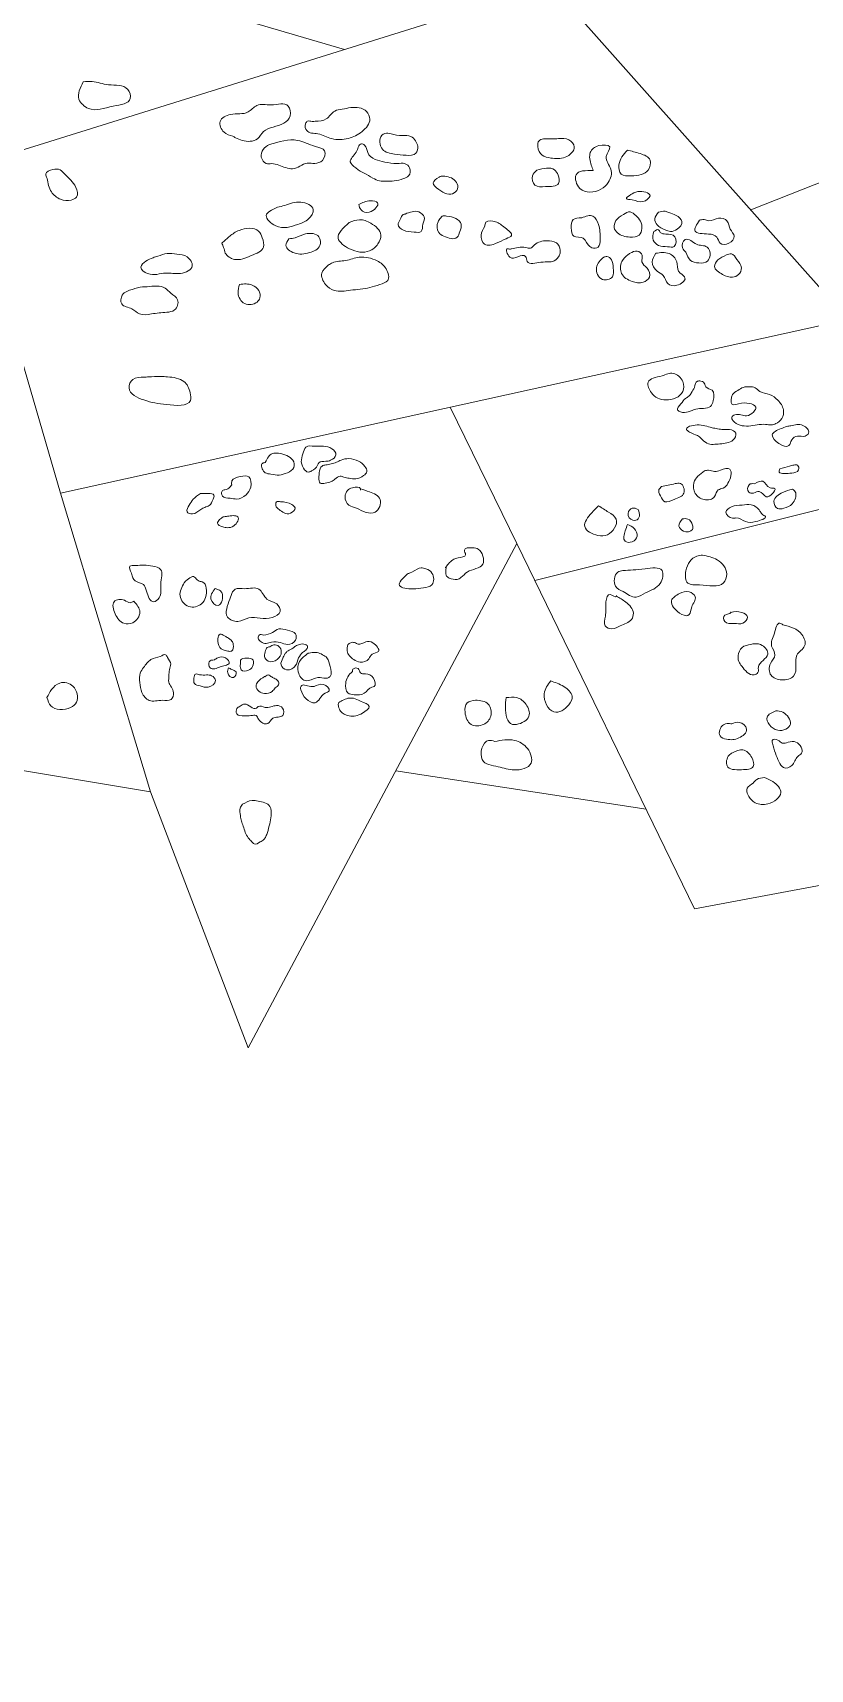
# Model space of a CAD drawing. Header units: metres. Extents: x -438 to -108, y 54494 to 54569.
# Drawn here: x -310.649 to -308.301, y 54512.361 to 54517.303 of the extents above; entities that cross this region are included whole.
import ezdxf

# ---------------------------------------------------------------- set-up
doc = ezdxf.new("R2010")
doc.units = ezdxf.units.M
doc.header["$MEASUREMENT"] = 0
doc.layers.add('text2', color=240, linetype='Continuous', lineweight=9)
picture_1 = doc.add_image_def('image3.jpeg', size_in_pixel=(1536, 1024))

msp = doc.modelspace()

# ---------------------------------------------------------------- linework, layer by layer
at = {"layer": 'text2'}
for points in [[(-311.07623, 54517.65441), (-309.70783, 54517.25267)], [(-310.84982, 54516.89566), (-309.08512, 54517.44735), (-308.18655, 54516.43701), (-310.56503, 54515.91252), (-310.81822, 54516.77935)], [(-308.48072, 54516.76777), (-307.33852, 54517.21896), (-307.61131, 54516.02857)], [(-311.2835, 54516.62601), (-312.93319, 54516.08107), (-312.89568, 54515.44399), (-310.29349, 54515.01032), (-310.56503, 54515.91252)], [(-309.18715, 54515.76031), (-308.65049, 54514.65681), (-306.03573, 54515.14596), (-306.566, 54516.28974), (-309.13275, 54515.64844)], [(-310.29349, 54515.01032), (-309.99827, 54514.23756), (-309.18715, 54515.76031), (-309.38821, 54516.17202)], [(-309.55259, 54515.07426), (-308.79685, 54514.95776)]]:
    msp.add_lwpolyline(points, dxfattribs=at)
for points in [[(-310.49637, 54517.15515), (-310.50942, 54517.10224), (-310.48103, 54517.07463), (-310.40582, 54517.08153), (-310.35441, 54517.10454), (-310.36208, 54517.13215), (-310.4204, 54517.14595), (-310.46952, 54517.15592), (-310.49637, 54517.15515)], [(-310.04532, 54516.9904), (-310.07143, 54517.00294), (-310.08304, 54517.03542), (-310.05228, 54517.05629), (-309.99889, 54517.06383), (-309.97219, 54517.08355), (-309.92925, 54517.08529), (-309.8776, 54517.08181), (-309.8718, 54517.05223), (-309.92287, 54517.01802), (-309.95188, 54517.00468), (-309.97045, 54516.98264), (-310.0163, 54516.978), (-310.03661, 54516.98612), (-310.04532, 54516.9904)], [(-309.79577, 54517.036), (-309.76269, 54517.04295), (-309.73716, 54517.06673), (-309.71453, 54517.07253), (-309.66346, 54517.07659), (-309.64082, 54517.06499), (-309.63096, 54517.04237), (-309.65475, 54517.00468), (-309.69596, 54516.9838), (-309.74644, 54516.98322), (-309.78823, 54516.99772), (-309.82189, 54517.00758), (-309.82537, 54517.02846), (-309.81899, 54517.036), (-309.80564, 54517.03542), (-309.79577, 54517.036)], [(-309.93447, 54516.96524), (-309.84916, 54516.978), (-309.79635, 54516.96003), (-309.76792, 54516.94611), (-309.7743, 54516.91769), (-309.79693, 54516.90841), (-309.82015, 54516.90899), (-309.86425, 54516.89217), (-309.88514, 54516.89565), (-309.92751, 54516.90783), (-309.94376, 54516.90841), (-309.95885, 54516.92697), (-309.95362, 54516.95075), (-309.93447, 54516.96524)], [(-309.66647, 54516.958), (-309.67238, 54516.94214), (-309.69011, 54516.91299), (-309.67386, 54516.89528), (-309.66352, 54516.88716), (-309.64839, 54516.87905), (-309.62254, 54516.86429), (-309.60187, 54516.85543), (-309.58267, 54516.8547), (-309.55756, 54516.85543), (-309.52987, 54516.86244), (-309.514, 54516.87056), (-309.51104, 54516.89528), (-309.52433, 54516.90746), (-309.54944, 54516.90819), (-309.58599, 54516.91262), (-309.61553, 54516.92074), (-309.63768, 54516.94103), (-309.64691, 54516.9639), (-309.65651, 54516.96796), (-309.66647, 54516.958)], [(-309.56642, 54516.99785), (-309.53356, 54516.99231), (-309.50698, 54516.98973), (-309.49369, 54516.97682), (-309.48667, 54516.96058), (-309.49184, 54516.93955), (-309.52175, 54516.93291), (-309.55719, 54516.9366), (-309.59301, 54516.95099), (-309.60113, 54516.97313), (-309.59448, 54516.99342), (-309.58599, 54516.99858), (-309.56642, 54516.99785)], [(-309.1071, 54516.98283), (-309.06112, 54516.98343), (-309.03027, 54516.9798), (-309.01394, 54516.95865), (-309.04116, 54516.92721), (-309.08472, 54516.92479), (-309.11133, 54516.93386), (-309.12404, 54516.95925), (-309.12041, 54516.97678), (-309.1071, 54516.98283)], [(-308.95647, 54516.88671), (-309.0085, 54516.87402), (-308.997, 54516.83291), (-308.93349, 54516.83049), (-308.91111, 54516.85105), (-308.90324, 54516.89094), (-308.91715, 54516.92903), (-308.90687, 54516.95804), (-308.93954, 54516.96227), (-308.96555, 54516.94112), (-308.96252, 54516.90303), (-308.95647, 54516.88671)], [(-308.85364, 54516.94837), (-308.87904, 54516.90424), (-308.87239, 54516.87644), (-308.84154, 54516.87099), (-308.79073, 54516.88853), (-308.78528, 54516.91875), (-308.81492, 54516.93809), (-308.85364, 54516.94837)], [(-310.60564, 54516.86304), (-310.5927, 54516.82256), (-310.56514, 54516.80007), (-310.53251, 54516.79783), (-310.51676, 54516.80682), (-310.51844, 54516.83605), (-310.55276, 54516.87653), (-310.56626, 54516.8889), (-310.58876, 54516.89002), (-310.60958, 54516.87653), (-310.60564, 54516.86304)], [(-309.42195, 54516.86681), (-309.44027, 54516.84968), (-309.42312, 54516.82973), (-309.37614, 54516.81916), (-309.36557, 54516.837), (-309.37262, 54516.85531), (-309.40997, 54516.87033), (-309.41537, 54516.8701), (-309.42195, 54516.86681)], [(-309.12706, 54516.88792), (-309.07383, 54516.88913), (-309.06234, 54516.87341), (-309.06112, 54516.84802), (-309.10105, 54516.83835), (-309.13251, 54516.84319), (-309.14037, 54516.87099), (-309.12706, 54516.88792)], [(-308.84335, 54516.81417), (-308.85666, 54516.80208), (-308.83912, 54516.79846), (-308.80645, 54516.79302), (-308.78528, 54516.81055), (-308.82218, 54516.82324), (-308.84335, 54516.81417)], [(-309.91017, 54516.77596), (-309.94383, 54516.75103), (-309.9154, 54516.71971), (-309.84808, 54516.72435), (-309.81616, 54516.74117), (-309.80223, 54516.76901), (-309.83995, 54516.79162), (-309.88812, 54516.78176), (-309.91017, 54516.77596)], [(-309.66469, 54516.78408), (-309.62929, 54516.79568), (-309.60782, 54516.78988), (-309.63277, 54516.76089), (-309.65773, 54516.76843), (-309.66469, 54516.78408)], [(-309.52417, 54516.75566), (-309.48325, 54516.7618), (-309.46669, 54516.74668), (-309.47071, 54516.72541), (-309.47639, 54516.70248), (-309.49768, 54516.7013), (-309.52984, 54516.70697), (-309.54569, 54516.72399), (-309.53978, 54516.73864), (-309.53031, 54516.75424), (-309.52417, 54516.75566)], [(-308.86574, 54516.75433), (-308.88812, 54516.73559), (-308.89356, 54516.71443), (-308.88328, 54516.69871), (-308.84577, 54516.68602), (-308.81795, 54516.69206), (-308.81371, 54516.73377), (-308.82823, 54516.7507), (-308.84517, 54516.76219), (-308.86574, 54516.75433)], [(-308.7592, 54516.76131), (-308.77074, 54516.74069), (-308.76345, 54516.72249), (-308.73978, 54516.70793), (-308.72339, 54516.70308), (-308.70336, 54516.70975), (-308.68879, 54516.7328), (-308.70639, 54516.75161), (-308.72825, 54516.7601), (-308.73978, 54516.76374), (-308.7592, 54516.76131)], [(-310.07851, 54516.66736), (-310.05414, 54516.68882), (-310.0257, 54516.70622), (-309.96709, 54516.7039), (-309.95606, 54516.6836), (-309.952, 54516.65576), (-309.98914, 54516.63025), (-310.04021, 54516.61865), (-310.06749, 54516.63778), (-310.07271, 54516.6546), (-310.07851, 54516.66736)], [(-309.69313, 54516.73015), (-309.72679, 54516.6826), (-309.69255, 54516.6507), (-309.63219, 54516.64432), (-309.60666, 54516.6652), (-309.59795, 54516.69188), (-309.62813, 54516.72783), (-309.66237, 54516.73827), (-309.69313, 54516.73015)], [(-309.41726, 54516.74455), (-309.4253, 54516.73155), (-309.42317, 54516.69964), (-309.4078, 54516.68854), (-309.36759, 54516.68523), (-309.35932, 54516.70248), (-309.35553, 54516.7247), (-309.37185, 54516.74195), (-309.39929, 54516.74928), (-309.41253, 54516.7488), (-309.41726, 54516.74455)], [(-309.28393, 54516.71851), (-309.29528, 54516.69205), (-309.28468, 54516.66483), (-309.24951, 54516.6671), (-309.21963, 54516.68109), (-309.20336, 54516.69092), (-309.22265, 54516.71359), (-309.25216, 54516.73212), (-309.28052, 54516.7306), (-309.28393, 54516.71851)], [(-308.99156, 54516.74405), (-309.01697, 54516.73861), (-309.02301, 54516.71383), (-309.01515, 54516.68844), (-308.98672, 54516.68239), (-308.98128, 54516.67635), (-308.9607, 54516.65328), (-308.94194, 54516.6557), (-308.9359, 54516.67928), (-308.94073, 54516.72401), (-308.95767, 54516.7494), (-308.99156, 54516.74405)], [(-308.63598, 54516.73705), (-308.64933, 54516.70429), (-308.60866, 54516.69519), (-308.58378, 54516.6861), (-308.57346, 54516.66729), (-308.54736, 54516.66729), (-308.53097, 54516.68913), (-308.54311, 54516.70975), (-308.55282, 54516.73462), (-308.57831, 54516.74311), (-308.60745, 54516.73523), (-308.62141, 54516.73887), (-308.6293, 54516.73826), (-308.63598, 54516.73705)], [(-309.87535, 54516.68086), (-309.88464, 54516.66114), (-309.85969, 54516.63794), (-309.81326, 54516.6391), (-309.78192, 54516.66056), (-309.78482, 54516.68666), (-309.82545, 54516.69535), (-309.85678, 54516.68376), (-309.87535, 54516.68086)], [(-309.20412, 54516.65009), (-309.16024, 54516.65425), (-309.14587, 54516.65236), (-309.13376, 54516.66219), (-309.09632, 54516.67504), (-309.06795, 54516.66861), (-309.05622, 54516.64631), (-309.06984, 54516.61683), (-309.11447, 54516.61003), (-309.1557, 54516.61267), (-309.161, 54516.62779), (-309.18407, 54516.62666), (-309.20828, 54516.62552), (-309.21584, 54516.65085), (-309.20412, 54516.65009), (-309.20336, 54516.65161)], [(-308.77377, 54516.70247), (-308.77559, 54516.677), (-308.7592, 54516.66062), (-308.73249, 54516.65698), (-308.71186, 54516.65759), (-308.71064, 54516.6867), (-308.73735, 54516.69519), (-308.75435, 54516.70005), (-308.75981, 54516.70793), (-308.77377, 54516.70247)], [(-308.67665, 54516.6406), (-308.66269, 54516.61573), (-308.6378, 54516.60785), (-308.6117, 54516.6133), (-308.60381, 54516.6315), (-308.61291, 54516.65577), (-308.64508, 54516.66426), (-308.66208, 54516.67578), (-308.67908, 54516.67821), (-308.68697, 54516.65334), (-308.67665, 54516.6406)], [(-310.27166, 54516.62819), (-310.2432, 54516.63624), (-310.21374, 54516.63454), (-310.18259, 54516.62605), (-310.16729, 54516.59888), (-310.20241, 54516.57624), (-310.24773, 54516.57737), (-310.30211, 54516.57567), (-310.3225, 54516.59549), (-310.30777, 54516.61303), (-310.28568, 54516.62379), (-310.27166, 54516.62819)], [(-309.75585, 54516.60183), (-309.77616, 54516.57747), (-309.76455, 54516.54268), (-309.73844, 54516.5247), (-309.68969, 54516.52528), (-309.63166, 54516.5334), (-309.60148, 54516.54268), (-309.5771, 54516.55486), (-309.58175, 54516.58965), (-309.60902, 54516.61401), (-309.66357, 54516.62503), (-309.7042, 54516.61517), (-309.74424, 54516.60821), (-309.75585, 54516.60183)], [(-308.92492, 54516.62544), (-308.94677, 54516.59389), (-308.92917, 54516.55811), (-308.89882, 54516.56599), (-308.89639, 54516.59268), (-308.90185, 54516.61755), (-308.91581, 54516.62726), (-308.92492, 54516.62544)], [(-308.85268, 54516.63272), (-308.87029, 54516.61209), (-308.87089, 54516.5757), (-308.83933, 54516.55204), (-308.80594, 54516.54961), (-308.78713, 54516.56478), (-308.7938, 54516.59207), (-308.80959, 54516.61148), (-308.80898, 54516.6315), (-308.82355, 54516.64363), (-308.8454, 54516.63696), (-308.85268, 54516.63272)], [(-308.7677, 54516.63696), (-308.72764, 54516.63635), (-308.70457, 54516.61148), (-308.69911, 54516.58298), (-308.69182, 54516.5757), (-308.67968, 54516.56235), (-308.70397, 54516.54051), (-308.73189, 54516.54537), (-308.74585, 54516.57024), (-308.76406, 54516.58298), (-308.77863, 54516.61088), (-308.7677, 54516.63696)], [(-308.58074, 54516.61755), (-308.59045, 54516.59753), (-308.56617, 54516.57327), (-308.53582, 54516.56478), (-308.51822, 54516.57266), (-308.50911, 54516.59329), (-308.52307, 54516.61876), (-308.53946, 54516.63514), (-308.55464, 54516.63211), (-308.58074, 54516.61755)], [(-310.30381, 54516.53548), (-310.24943, 54516.53152), (-310.23187, 54516.51624), (-310.21148, 54516.49643), (-310.22054, 54516.46586), (-310.24433, 54516.45907), (-310.29078, 54516.45397), (-310.32647, 54516.45397), (-310.34969, 54516.46925), (-310.38028, 54516.48397), (-310.37858, 54516.51058), (-310.34799, 54516.52812), (-310.3174, 54516.53548), (-310.30381, 54516.53548)], [(-310.02455, 54516.54313), (-310.02919, 54516.51761), (-310.00888, 54516.48514), (-309.97174, 54516.48978), (-309.96303, 54516.50253), (-309.96652, 54516.52457), (-309.98625, 54516.54081), (-310.00482, 54516.54429), (-310.02455, 54516.54313)], [(-308.74889, 54516.26657), (-308.71473, 54516.27416), (-308.68627, 54516.24951), (-308.68627, 54516.21917), (-308.7375, 54516.19452), (-308.78114, 54516.21538), (-308.79063, 54516.24761), (-308.74889, 54516.26657)], [(-310.29953, 54516.26381), (-310.26242, 54516.26489), (-310.24187, 54516.26381), (-310.1925, 54516.24976), (-310.1734, 54516.21591), (-310.17304, 54516.19286), (-310.2444, 54516.18026), (-310.31359, 54516.19394), (-310.35827, 54516.23032), (-310.34674, 54516.25624), (-310.31287, 54516.26309), (-310.29953, 54516.26381)], [(-308.65095, 54516.2318), (-308.66056, 54516.21501), (-308.66824, 54516.20541), (-308.67784, 54516.19869), (-308.69225, 54516.1819), (-308.70185, 54516.16366), (-308.69273, 54516.1579), (-308.66968, 54516.15838), (-308.64663, 54516.16654), (-308.62358, 54516.16846), (-308.60245, 54516.1747), (-308.59429, 54516.19197), (-308.59765, 54516.22316), (-308.61638, 54516.23372), (-308.62358, 54516.24812), (-308.63175, 54516.25099), (-308.64231, 54516.25051), (-308.65095, 54516.2318)], [(-308.52016, 54516.22244), (-308.53569, 54516.21032), (-308.53714, 54516.18074), (-308.509, 54516.18414), (-308.46582, 54516.16814), (-308.47261, 54516.15747), (-308.49348, 54516.14632), (-308.5289, 54516.14923), (-308.5386, 54516.14147), (-308.53472, 54516.13226), (-308.48765, 54516.11529), (-308.43622, 54516.12014), (-308.41827, 54516.11868), (-308.40566, 54516.12256), (-308.38722, 54516.13759), (-308.38237, 54516.16426), (-308.39935, 54516.19335), (-308.42409, 54516.2108), (-308.45369, 54516.21953), (-308.46825, 54516.23068), (-308.48474, 54516.23408), (-308.50318, 54516.23214), (-308.52016, 54516.22244)], [(-308.38965, 54516.10738), (-308.41613, 54516.08827), (-308.36612, 54516.05643), (-308.3573, 54516.07357), (-308.33965, 54516.08484), (-308.3171, 54516.08484), (-308.30631, 54516.09415), (-308.32347, 54516.11717), (-308.35975, 54516.11619), (-308.372, 54516.11374), (-308.38965, 54516.10738)], [(-308.66585, 54516.11468), (-308.64263, 54516.11865), (-308.61942, 54516.1159), (-308.59773, 54516.1101), (-308.58123, 54516.10705), (-308.56351, 54516.10491), (-308.54488, 54516.10491), (-308.52624, 54516.09331), (-308.53449, 54516.07347), (-308.5742, 54516.06156), (-308.61331, 54516.0634), (-308.63072, 54516.07805), (-308.64202, 54516.0866), (-308.66585, 54516.09667), (-308.67532, 54516.10644), (-308.66585, 54516.11468)], [(-309.94677, 54516.00542), (-309.92501, 54516.03244), (-309.90654, 54516.0331), (-309.88148, 54516.02585), (-309.86367, 54516.01201), (-309.86037, 54515.99026), (-309.88016, 54515.97444), (-309.90522, 54515.96719), (-309.92962, 54515.96983), (-309.94743, 54515.97444), (-309.956, 54515.98631), (-309.95732, 54516.00081), (-309.94677, 54516.00542)], [(-309.80101, 54516.05419), (-309.77133, 54516.05419), (-309.74561, 54516.04694), (-309.73374, 54516.02783), (-309.74957, 54516.01201), (-309.76408, 54516.00872), (-309.78518, 54516.0041), (-309.78914, 54515.99685), (-309.80695, 54515.97972), (-309.81684, 54515.97642), (-309.83135, 54515.98763), (-309.83795, 54516.01333), (-309.83135, 54516.03771), (-309.81882, 54516.05419), (-309.80101, 54516.05419), (-309.80299, 54516.05419)], [(-309.78485, 54515.96013), (-309.78402, 54515.97419), (-309.77533, 54515.99446), (-309.76374, 54515.99777), (-309.7476, 54516.00107), (-309.73229, 54516.00604), (-309.71822, 54516.01265), (-309.69422, 54516.01679), (-309.66525, 54516.00893), (-309.6458, 54515.99322), (-309.64042, 54515.97792), (-309.64994, 54515.96551), (-309.67353, 54515.95558), (-309.69339, 54515.95765), (-309.70953, 54515.96055), (-309.72071, 54515.96427), (-309.73643, 54515.95476), (-309.7476, 54515.94773), (-309.76623, 54515.94235), (-309.78112, 54515.94318), (-309.78485, 54515.96013)], [(-308.62086, 54515.97985), (-308.65298, 54515.94402), (-308.6485, 54515.91193), (-308.62161, 54515.89326), (-308.59023, 54515.90222), (-308.57903, 54515.92238), (-308.56409, 54515.9276), (-308.54989, 54515.94253), (-308.54093, 54515.96567), (-308.54392, 54515.98508), (-308.5723, 54515.98209), (-308.59023, 54515.97836), (-308.60816, 54515.98209), (-308.62086, 54515.97985)], [(-308.3937, 54515.98639), (-308.36376, 54515.99449), (-308.35097, 54515.99761), (-308.33974, 54515.9973), (-308.33693, 54515.98265), (-308.35689, 54515.9733), (-308.38029, 54515.97205), (-308.39526, 54515.97579), (-308.3937, 54515.98639)], [(-310.04834, 54515.9382), (-310.04768, 54515.9494), (-310.02262, 54515.96258), (-309.99623, 54515.96192), (-309.99096, 54515.93095), (-310.00481, 54515.90722), (-310.03317, 54515.8947), (-310.05295, 54515.89733), (-310.07604, 54515.90392), (-310.07736, 54515.91842), (-310.06878, 54515.92304), (-310.06219, 54515.92436), (-310.05691, 54515.92765), (-310.04834, 54515.9382)], [(-309.65913, 54515.92565), (-309.63209, 54515.91642), (-309.59978, 54515.89335), (-309.61494, 54515.85513), (-309.64265, 54515.85447), (-309.67166, 54515.86699), (-309.69409, 54515.87622), (-309.70596, 54515.90192), (-309.69871, 54515.92038), (-309.68354, 54515.92894), (-309.65913, 54515.92565), (-309.65913, 54515.92169)], [(-308.75014, 54515.93232), (-308.70905, 54515.94128), (-308.69337, 54515.94203), (-308.68291, 54515.91292), (-308.71279, 54515.89351), (-308.74043, 54515.88679), (-308.75387, 54515.9047), (-308.75835, 54515.92337), (-308.75014, 54515.93232)], [(-308.46962, 54515.94124), (-308.44436, 54515.94839), (-308.42226, 54515.92867), (-308.40804, 54515.9263), (-308.41594, 54515.91052), (-308.4341, 54515.90185), (-308.45541, 54515.91762), (-308.47278, 54515.91289), (-308.48699, 54515.91526), (-308.4862, 54515.93814), (-308.46962, 54515.94124)], [(-308.35531, 54515.9248), (-308.38503, 54515.9144), (-308.41128, 54515.88817), (-308.40038, 54515.86639), (-308.38156, 54515.86688), (-308.3558, 54515.88025), (-308.34639, 54515.89757), (-308.3454, 54515.91391), (-308.35531, 54515.9248)], [(-310.14199, 54515.91117), (-310.16442, 54515.89404), (-310.17629, 54515.87624), (-310.18288, 54515.85647), (-310.16705, 54515.84988), (-310.14133, 54515.86372), (-310.12946, 54515.86965), (-310.11627, 54515.87492), (-310.1044, 54515.89404), (-310.10176, 54515.90656), (-310.11759, 54515.91183), (-310.12682, 54515.91183), (-310.14199, 54515.91117)], [(-309.9006, 54515.88679), (-309.86631, 54515.87822), (-309.85707, 54515.86833), (-309.87092, 54515.85186), (-309.89005, 54515.85318), (-309.90522, 54515.86306), (-309.91379, 54515.87163), (-309.91313, 54515.88613), (-309.9006, 54515.88679)], [(-308.94053, 54515.87409), (-308.9614, 54515.85323), (-308.98227, 54515.81152), (-308.94242, 54515.78497), (-308.91396, 54515.78687), (-308.8874, 54515.83427), (-308.91017, 54515.85513), (-308.94053, 54515.87409)], [(-308.50738, 54515.87629), (-308.47964, 54515.87777), (-308.45339, 54515.85847), (-308.44695, 54515.84956), (-308.43704, 54515.84213), (-308.46528, 54515.82679), (-308.49649, 54515.82679), (-308.52571, 54515.83768), (-308.53611, 54515.83669), (-308.55593, 54515.855), (-308.53958, 54515.87134), (-308.50738, 54515.87629)], [(-310.06087, 54515.84263), (-310.04372, 54515.84461), (-310.02987, 54515.84131), (-310.04174, 54515.81363), (-310.06153, 54515.80836), (-310.07538, 54515.811), (-310.09121, 54515.82154), (-310.08461, 54515.83274), (-310.07406, 54515.84065), (-310.06087, 54515.84263)], [(-308.82105, 54515.8634), (-308.83898, 54515.86714), (-308.85168, 54515.85146), (-308.83749, 54515.83056), (-308.82105, 54515.83504), (-308.81732, 54515.84325), (-308.82105, 54515.8634)], [(-308.68734, 54515.83504), (-308.6978, 54515.81339), (-308.68435, 54515.79772), (-308.65746, 54515.80294), (-308.65671, 54515.81638), (-308.67091, 54515.83429), (-308.68734, 54515.83504)], [(-308.85317, 54515.81787), (-308.83301, 54515.80593), (-308.82404, 54515.78279), (-308.83898, 54515.76562), (-308.86064, 54515.76786), (-308.8599, 54515.79921), (-308.85317, 54515.81787)], [(-309.40201, 54515.68934), (-309.37749, 54515.71277), (-309.3647, 54515.71703), (-309.34232, 54515.72662), (-309.34552, 54515.74047), (-309.32101, 54515.74792), (-309.30396, 54515.74366), (-309.2901, 54515.69786), (-309.33699, 54515.67443), (-309.35618, 54515.65739), (-309.3679, 54515.65207), (-309.39135, 54515.65633), (-309.40094, 54515.66485), (-309.40201, 54515.68934), (-309.40307, 54515.68721)], [(-308.62673, 54515.72535), (-308.58224, 54515.71095), (-308.55341, 54515.66836), (-308.56344, 54515.64144), (-308.6355, 54515.6358), (-308.67122, 54515.64081), (-308.67686, 54515.67838), (-308.64428, 54515.72222), (-308.62673, 54515.72535)], [(-310.33812, 54515.69425), (-310.28678, 54515.69237), (-310.26298, 54515.68236), (-310.26235, 54515.63793), (-310.26736, 54515.596), (-310.28364, 54515.58474), (-310.30556, 54515.61665), (-310.31495, 54515.63668), (-310.33938, 54515.64732), (-310.35127, 54515.67047), (-310.35566, 54515.69175), (-310.33812, 54515.69425)], [(-309.51711, 54515.66911), (-309.54162, 54515.63396), (-309.50112, 54515.62331), (-309.46915, 54515.62651), (-309.44357, 54515.63609), (-309.44357, 54515.67124), (-309.46169, 54515.68402), (-309.47661, 54515.68721), (-309.50432, 54515.67443), (-309.51711, 54515.66911), (-309.51285, 54515.67124)], [(-308.86737, 54515.67901), (-308.80032, 54515.68402), (-308.74893, 54515.67901), (-308.75457, 54515.64018), (-308.79844, 54515.61138), (-308.82726, 54515.59885), (-308.86674, 54515.61513), (-308.8893, 54515.63142), (-308.88241, 54515.674), (-308.86737, 54515.67901)], [(-310.1916, 54515.64221), (-310.20413, 54515.60278), (-310.17783, 54515.57024), (-310.139, 54515.57838), (-310.1271, 54515.59778), (-310.13712, 54515.64471), (-310.14965, 54515.64846), (-310.16029, 54515.6591), (-310.1916, 54515.64221)], [(-310.04632, 54515.61467), (-310.05384, 54515.59215), (-310.06073, 54515.53833), (-310.02942, 54515.52519), (-309.99686, 54515.53583), (-309.96241, 54515.5352), (-309.92609, 54515.53708), (-309.90167, 54515.55523), (-309.91232, 54515.57838), (-309.94175, 54515.59277), (-309.96617, 54515.62281), (-310.00938, 54515.62406), (-310.03756, 54515.62218), (-310.04632, 54515.61467)], [(-310.34377, 54515.58589), (-310.32561, 54515.55335), (-310.3469, 54515.52143), (-310.37383, 54515.51956), (-310.40013, 54515.54834), (-310.40326, 54515.58464), (-310.37195, 54515.58902), (-310.35504, 54515.58151), (-310.34377, 54515.58589)], [(-310.0983, 54515.62469), (-310.11082, 54515.59215), (-310.08953, 54515.57337), (-310.07826, 54515.61217), (-310.08765, 54515.62093), (-310.0983, 54515.62469)], [(-308.8868, 54515.60136), (-308.8586, 54515.58382), (-308.83541, 54515.55001), (-308.84105, 54515.53122), (-308.87489, 54515.51181), (-308.90058, 54515.50304), (-308.92064, 54515.51181), (-308.92001, 54515.54061), (-308.91813, 54515.58445), (-308.9056, 54515.60699), (-308.8868, 54515.60136), (-308.88617, 54515.60386)], [(-308.69629, 54515.6095), (-308.7201, 54515.58758), (-308.71384, 54515.56691), (-308.66684, 54515.54562), (-308.65932, 54515.56879), (-308.64866, 54515.59948), (-308.66746, 54515.61451), (-308.69629, 54515.6095)], [(-308.5415, 54515.55251), (-308.50829, 54515.55251), (-308.49137, 54515.53811), (-308.50516, 54515.51995), (-308.53148, 54515.51932), (-308.55968, 54515.52496), (-308.55968, 54515.54437), (-308.5415, 54515.55251), (-308.5415, 54515.55376)], [(-310.09041, 54515.4728), (-310.0844, 54515.44678), (-310.06037, 54515.43577), (-310.04835, 54515.43577), (-310.04334, 54515.45578), (-310.04735, 54515.46579), (-310.06137, 54515.4768), (-310.07038, 54515.4818), (-310.0834, 54515.48681), (-310.09041, 54515.4728)], [(-309.95233, 54515.48354), (-309.92496, 54515.49159), (-309.90604, 54515.50245), (-309.87988, 54515.49842), (-309.85572, 54515.48797), (-309.85572, 54515.46906), (-309.87947, 54515.45538), (-309.90121, 54515.46142), (-309.92778, 54515.46262), (-309.94468, 54515.4586), (-309.95958, 54515.46343), (-309.96843, 54515.47469), (-309.96441, 54515.48475), (-309.95233, 54515.48354)], [(-308.38413, 54515.51541), (-308.32648, 54515.48535), (-308.31833, 54515.45154), (-308.34214, 54515.42336), (-308.34465, 54515.3933), (-308.35154, 54515.36011), (-308.38726, 54515.34884), (-308.41985, 54515.36261), (-308.42173, 54515.39831), (-308.40794, 54515.42336), (-308.41797, 54515.45091), (-308.40982, 54515.48974), (-308.3929, 54515.5198), (-308.38413, 54515.51541)], [(-309.94589, 54515.43768), (-309.94911, 54515.41999), (-309.93824, 54515.4055), (-309.91047, 54515.41033), (-309.89839, 54515.43326), (-309.90564, 54515.44975), (-309.92134, 54515.45458), (-309.93341, 54515.44895), (-309.94267, 54515.44452), (-309.94589, 54515.43768)], [(-309.86619, 54515.44211), (-309.88149, 54515.43406), (-309.88752, 54515.42682), (-309.89397, 54515.41435), (-309.8992, 54515.39424), (-309.88229, 54515.37896), (-309.86659, 54515.38177), (-309.85613, 54515.39062), (-309.84606, 54515.41516), (-309.83399, 54515.43125), (-309.82473, 54515.43849), (-309.81909, 54515.44935), (-309.83077, 54515.45699), (-309.84687, 54515.45458), (-309.85774, 54515.44935), (-309.86619, 54515.44211)], [(-309.81744, 54515.42921), (-309.84321, 54515.40427), (-309.84723, 54515.37249), (-309.8263, 54515.34635), (-309.80819, 54515.34916), (-309.78162, 54515.356), (-309.75908, 54515.35399), (-309.75103, 54515.35922), (-309.75103, 54515.38859), (-309.76069, 54515.41513), (-309.77397, 54515.42479), (-309.79007, 54515.43122), (-309.8106, 54515.43042), (-309.81744, 54515.42921)], [(-309.69714, 54515.45504), (-309.69965, 54515.4362), (-309.67955, 54515.40982), (-309.6607, 54515.40229), (-309.6343, 54515.41234), (-309.62425, 54515.42615), (-309.6054, 54515.43431), (-309.62174, 54515.46069), (-309.64373, 54515.4632), (-309.66635, 54515.45629), (-309.67703, 54515.46131), (-309.68897, 54515.46069), (-309.69714, 54515.45504)], [(-308.4938, 54515.45279), (-308.44617, 54515.45279), (-308.42988, 54515.42586), (-308.45808, 54515.38766), (-308.45933, 54515.37075), (-308.47124, 54515.36387), (-308.50821, 54515.39017), (-308.51699, 54515.40394), (-308.51761, 54515.42837), (-308.50195, 54515.45029), (-308.4938, 54515.45279)], [(-310.26375, 54515.41877), (-310.29213, 54515.40984), (-310.3143, 54515.38613), (-310.32441, 54515.36942), (-310.32557, 54515.34067), (-310.31935, 54515.31036), (-310.29719, 54515.28666), (-310.25713, 54515.28704), (-310.23147, 54515.28977), (-310.22369, 54515.30997), (-310.23808, 54515.34222), (-310.23769, 54515.36126), (-310.23653, 54515.37914), (-310.23225, 54515.39663), (-310.24197, 54515.41644), (-310.24819, 54515.4246), (-310.26375, 54515.41877)], [(-310.10055, 54515.4092), (-310.11626, 54515.40355), (-310.11312, 54515.38471), (-310.08296, 54515.38785), (-310.06788, 54515.39224), (-310.05594, 54515.39852), (-310.06725, 54515.41485), (-310.08987, 54515.41548), (-310.10055, 54515.4092)], [(-310.05782, 54515.38534), (-310.06034, 54515.37027), (-310.04274, 54515.35582), (-310.0352, 54515.37278), (-310.0484, 54515.38031), (-310.05782, 54515.38534)], [(-310.02264, 54515.39287), (-310.01949, 54515.37906), (-309.9975, 54515.3778), (-309.98556, 54515.3891), (-309.98368, 54515.40794), (-310.0019, 54515.41422), (-310.02138, 54515.40794), (-310.02138, 54515.40041), (-310.02264, 54515.39287)], [(-309.68395, 54515.37403), (-309.69777, 54515.35833), (-309.70405, 54515.33887), (-309.69714, 54515.30936), (-309.67892, 54515.30371), (-309.64813, 54515.3081), (-309.62488, 54515.32694), (-309.61859, 54515.32882), (-309.62048, 54515.35394), (-309.64436, 54515.36713), (-309.65944, 54515.36964), (-309.66635, 54515.38282), (-309.68206, 54515.38094), (-309.68395, 54515.37403)], [(-310.60595, 54515.29509), (-310.5945, 54515.27043), (-310.53457, 54515.26515), (-310.51695, 54515.281), (-310.52752, 54515.32943), (-310.56718, 54515.33912), (-310.59185, 54515.31975), (-310.60595, 54515.29509)], [(-310.16264, 54515.35388), (-310.1607, 54515.33756), (-310.14359, 54515.33018), (-310.11948, 54515.32668), (-310.09732, 54515.3465), (-310.10898, 54515.36126), (-310.12415, 54515.3636), (-310.14514, 54515.36437), (-310.15759, 54515.36632), (-310.16264, 54515.35388)], [(-309.94911, 54515.35844), (-309.96924, 54515.34275), (-309.97487, 54515.32948), (-309.96602, 54515.31419), (-309.94952, 54515.30776), (-309.92617, 54515.31379), (-309.91651, 54515.32425), (-309.90685, 54515.3335), (-309.90846, 54515.34557), (-309.92013, 54515.35361), (-309.92979, 54515.35925), (-309.94146, 54515.36287), (-309.94911, 54515.35844), (-309.94871, 54515.35965)], [(-309.83918, 54515.31859), (-309.82388, 54515.29124), (-309.79651, 54515.27957), (-309.76592, 54515.30854), (-309.75384, 54515.31578), (-309.77115, 54515.33468), (-309.79973, 54515.32905), (-309.81905, 54515.33066), (-309.83636, 54515.33187), (-309.84039, 54515.32583), (-309.83918, 54515.31859)], [(-309.08517, 54515.3456), (-309.10456, 54515.30685), (-309.07548, 54515.25197), (-309.03025, 54515.27349), (-309.02056, 54515.29932), (-309.04533, 54515.32838), (-309.08517, 54515.3456)], [(-309.71437, 54515.28625), (-309.69712, 54515.293), (-309.68063, 54515.293), (-309.65913, 54515.28425), (-309.63313, 54515.26852), (-309.65338, 54515.24828), (-309.69387, 54515.24004), (-309.71962, 54515.25403), (-309.72562, 54515.26777), (-309.72612, 54515.27776), (-309.71437, 54515.28625)], [(-309.31241, 54515.28748), (-309.27364, 54515.27564), (-309.2661, 54515.23905), (-309.28764, 54515.2143), (-309.32533, 54515.2143), (-309.34364, 54515.25089), (-309.33718, 54515.27887), (-309.31241, 54515.28748)], [(-309.21979, 54515.29501), (-309.18748, 54515.29501), (-309.15948, 54515.27457), (-309.15087, 54515.23905), (-309.18856, 54515.2143), (-309.20041, 54515.2143), (-309.22194, 54515.26488), (-309.21979, 54515.29501)], [(-310.02304, 54515.26878), (-310.00943, 54515.27578), (-309.97366, 54515.26334), (-309.96783, 54515.26839), (-309.94761, 54515.26567), (-309.91261, 54515.27111), (-309.89472, 54515.26373), (-309.89433, 54515.24119), (-309.92427, 54515.23264), (-309.93944, 54515.21671), (-309.96705, 54515.22953), (-309.97483, 54515.2408), (-309.98999, 54515.2408), (-310.01021, 54515.24003), (-310.03315, 54515.24624), (-310.03238, 54515.26179), (-310.02304, 54515.26878)], [(-308.40526, 54515.25528), (-308.43158, 54515.23649), (-308.39962, 54515.19641), (-308.3614, 54515.2152), (-308.38458, 54515.2509), (-308.40526, 54515.25528)], [(-308.53937, 54515.21583), (-308.56318, 54515.21332), (-308.57384, 54515.17951), (-308.55441, 54515.16949), (-308.51681, 54515.17324), (-308.49362, 54515.19955), (-308.51556, 54515.22021), (-308.53937, 54515.21583), (-308.54125, 54515.2152)], [(-309.25425, 54515.16265), (-309.19394, 54515.16587), (-309.15517, 54515.14112), (-309.14441, 54515.097), (-309.19502, 54515.07655), (-309.24348, 54515.08624), (-309.29195, 54515.10776), (-309.27256, 54515.16587), (-309.25425, 54515.16265)], [(-308.53624, 54515.12878), (-308.5049, 54515.13692), (-308.47796, 54515.11375), (-308.47357, 54515.08745), (-308.50929, 54515.07743), (-308.55253, 54515.0887), (-308.54626, 54515.12127), (-308.53624, 54515.12878)], [(-308.41592, 54515.15759), (-308.40652, 54515.1269), (-308.39586, 54515.10185), (-308.38208, 54515.08369), (-308.35701, 54515.08996), (-308.33884, 54515.11751), (-308.32756, 54515.1269), (-308.34448, 54515.16072), (-308.36829, 54515.16009), (-308.38584, 54515.15759), (-308.39962, 54515.16698), (-308.41592, 54515.16698), (-308.41592, 54515.15759)], [(-308.4392, 54515.05335), (-308.41413, 54515.04146), (-308.39032, 54515.00827), (-308.42917, 54514.97445), (-308.4674, 54514.97758), (-308.48933, 54515.00075), (-308.49184, 54515.02142), (-308.47429, 54515.03707), (-308.46301, 54515.04772), (-308.4392, 54515.05335)], [(-310.01574, 54514.9728), (-309.98681, 54514.98448), (-309.96835, 54514.98264), (-309.93326, 54514.96665), (-309.92957, 54514.93774), (-309.93326, 54514.91437), (-309.94065, 54514.88731), (-309.94514, 54514.8753), (-309.95093, 54514.86681), (-309.96213, 54514.85909), (-309.98067, 54514.8533), (-309.988, 54514.86024), (-309.99805, 54514.87144), (-310.00731, 54514.88803), (-310.01349, 54514.90694), (-310.0189, 54514.92238), (-310.02199, 54514.93858), (-310.02276, 54514.96135), (-310.01574, 54514.9728)]]:
    msp.add_spline(points, degree=3, dxfattribs=at)

# ---------------------------------------------------------------- pictures from other files: only their frames are drawn
image = msp.add_image(picture_1, insert=(-315.62165, 54504.90928), size_in_units=(22.35385, 14.90257), dxfattribs=dict(at, fade=67))
image.dxf.flags = 7

doc.saveas('drawing.dxf')
